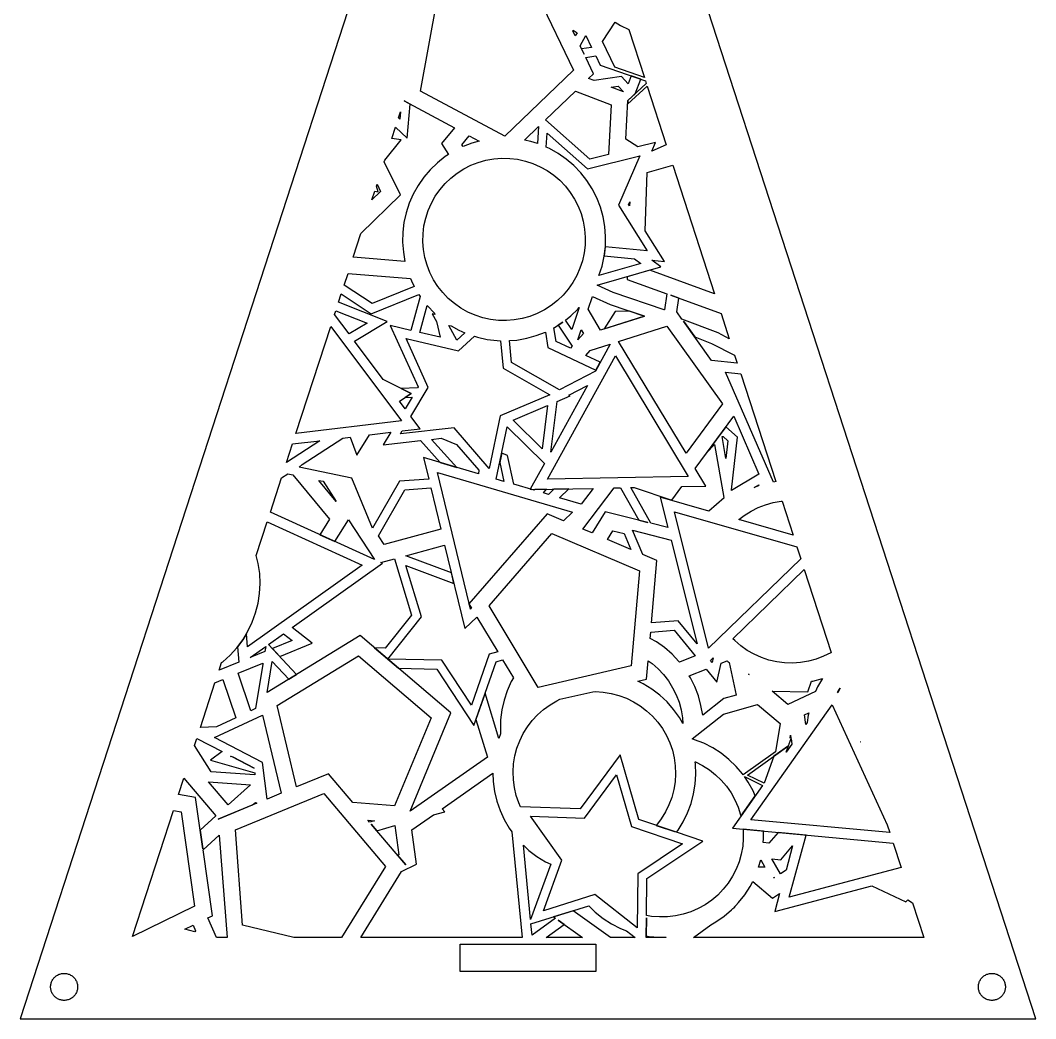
# Model space of a CAD drawing. Header units: metres. Extents: x -75 to 75, y 0 to 231.
# Drawn here: x -75 to 75, y 0 to 147.6 of the extents above; entities that cross this region are included whole.
import ezdxf

# ---------------------------------------------------------------- set-up
doc = ezdxf.new("R2010")
doc.units = ezdxf.units.M

msp = doc.modelspace()

# ---------------------------------------------------------------- linework, layer by layer
for p, q in [((0, 230.826), (-75, 0)), ((75, 0), (0, 230.826)), ((0.59486, 152.888), (6.74561, 140.192)), ((-15.8654, 137.076), (-13.4369, 150.639)), ((10.9815, 144.427), (12.8737, 147.302)), ((12.8737, 147.302), (13.6629, 146.81)), ((6.63826, 145.98), (6.67969, 146.122)), ((6.99051, 145.253), (6.63826, 145.98)), ((6.67969, 146.122), (7.24136, 145.696)), ((7.24136, 145.696), (6.99051, 145.253)), ((13.6629, 146.81), (14.8761, 146.209)), ((14.8761, 146.209), (17.1883, 139.093)), ((7.69386, 143.801), (8.54645, 145.306)), ((8.54645, 145.306), (9.40132, 143.54)), ((12.8307, 140.607), (10.9815, 144.427)), ((8.30009, 142.55), (7.69386, 143.801)), ((9.40132, 143.54), (7.92046, 143.334)), ((7.92046, 143.334), (8.30009, 142.55)), ((8.52885, 142.078), (10.0092, 142.284)), ((9.69864, 139.664), (8.52885, 142.078)), ((10.0092, 142.284), (10.6588, 140.943)), ((6.74561, 140.192), (-3.42682, 130.42)), ((8.95592, 138.95), (9.69864, 139.664)), ((10.6588, 140.943), (17.342, 138.62)), ((17.1883, 139.093), (12.8307, 140.607)), ((9.76181, 138.64), (8.95592, 138.95)), ((13.8148, 139.234), (9.76181, 138.64)), ((14.7924, 138.18), (13.8148, 139.234)), ((17.4698, 138.227), (14.7466, 135.716)), ((15.2547, 139.346), (14.7924, 138.18)), ((16.6727, 138.853), (15.2547, 139.346)), ((15.8217, 136.707), (16.6727, 138.853)), ((17.342, 138.62), (17.4698, 138.227)), ((-3.42682, 130.42), (-15.8654, 137.076)), ((2.58774, 132.832), (7.02278, 137.093)), ((7.02278, 137.093), (12.2823, 135.072)), ((12.2905, 137.669), (13.3163, 137.819)), ((14.101, 136.973), (12.2905, 137.669)), ((13.3163, 137.819), (14.101, 136.973)), ((14.7169, 135.149), (17.6045, 137.812)), ((14.7466, 135.716), (15.8217, 136.707)), ((17.6045, 137.812), (20.4198, 129.148)), ((-17.3985, 135.143), (-18.3128, 135.632)), ((-18.3128, 135.632), (-10.8778, 131.654)), ((-17.8368, 130.158), (-17.3985, 135.143)), ((12.2823, 135.072), (11.8964, 127.747)), ((14.4445, 129.985), (14.7466, 135.716)), ((14.7466, 135.716), (14.7169, 135.149)), ((-19.1236, 133.137), (-18.8275, 134.048)), ((-18.8275, 134.048), (-18.9237, 132.954)), ((-18.9237, 132.954), (-19.1236, 133.137)), ((9.15459, 127.057), (2.58774, 132.832)), ((-20.1126, 130.093), (-19.5745, 131.749)), ((-19.5745, 131.749), (-17.8368, 130.158)), ((-10.8778, 131.654), (-12.7622, 129.328)), ((-0.51086, 129.855), (1.55319, 131.838)), ((1.55319, 131.838), (1.38405, 129.334)), ((2.67952, 128.814), (2.81799, 130.862)), ((2.81799, 130.862), (8.80211, 125.599)), ((-21.1589, 126.873), (-18.7537, 129.888)), ((-18.7537, 129.888), (-20.1126, 130.093)), ((-12.7622, 129.328), (-11.7238, 127.728)), ((-9.76639, 129.17), (-8.69865, 130.488)), ((-9.59084, 128.9), (-9.76639, 129.17)), ((-8.29948, 129.404), (-9.59084, 128.9)), ((-8.69865, 130.488), (-7.23335, 129.704)), ((-7.23335, 129.704), (-8.29948, 129.404)), ((0.40535, 129.653), (-0.51086, 129.855)), ((1.38405, 129.334), (0.40535, 129.653)), ((16.2087, 128.833), (14.4445, 129.985)), ((18.8145, 129.49), (16.2087, 128.833)), ((18.2742, 128.237), (18.8145, 129.49)), ((20.4198, 129.148), (18.2742, 128.237)), ((-11.7238, 127.728), (-12.2232, 127.409)), ((3.15308, 128.606), (2.67952, 128.814)), ((4.43687, 127.886), (3.15308, 128.606)), ((5.64377, 127.043), (4.43687, 127.886)), ((8.80211, 125.599), (16.5298, 127.545)), ((11.8964, 127.747), (9.15459, 127.057)), ((16.5298, 127.545), (13.3731, 120.228)), ((-21.2313, 126.65), (-21.1589, 126.873)), ((-18.8187, 121.773), (-21.2313, 126.65)), ((-13.3802, 126.499), (-14.442, 125.48)), ((-12.2232, 127.409), (-13.3802, 126.499)), ((-9.49356, 125.597), (-8.44391, 126.131)), ((-8.44391, 126.131), (-7.34688, 126.559)), ((-7.34688, 126.559), (-6.21323, 126.878)), ((-6.21323, 126.878), (-5.05371, 127.084)), ((-5.05371, 127.084), (-3.87955, 127.176)), ((-3.87955, 127.176), (-2.70218, 127.151)), ((-2.70218, 127.151), (-1.53305, 127.012)), ((-1.53305, 127.012), (-0.38292, 126.758)), ((-0.38292, 126.758), (0.73654, 126.394)), ((0.73654, 126.394), (1.81503, 125.921)), ((6.76231, 126.086), (5.64377, 127.043)), ((7.78152, 125.024), (6.76231, 126.086)), ((17.6058, 125.039), (21.4011, 126.128)), ((21.4011, 126.128), (27.5718, 107.136)), ((-14.442, 125.48), (-15.3992, 124.361)), ((-11.4114, 124.235), (-10.486, 124.963)), ((-10.486, 124.963), (-9.49356, 125.597)), ((1.81503, 125.921), (2.84203, 125.344)), ((2.84203, 125.344), (3.80768, 124.67)), ((3.80768, 124.67), (4.70238, 123.905)), ((8.69179, 123.867), (7.78152, 125.024)), ((17.3067, 116.462), (17.6058, 125.039)), ((-22.3972, 123.062), (-22.3047, 123.347)), ((-22.1239, 122.185), (-22.3972, 123.062)), ((-22.3047, 123.347), (-21.7758, 122.278)), ((-16.2417, 123.154), (-16.9622, 121.87)), ((-15.3992, 124.361), (-16.2417, 123.154)), ((-13.0266, 122.525), (-12.261, 123.42)), ((-12.261, 123.42), (-11.4114, 124.235)), ((4.70238, 123.905), (5.51788, 123.055)), ((5.51788, 123.055), (6.24619, 122.13)), ((9.48441, 122.627), (8.69179, 123.867)), ((-24.674, 116.055), (-18.8187, 121.773)), ((-23.0593, 121.024), (-22.644, 122.302)), ((-21.7758, 122.278), (-23.0593, 121.024)), ((-22.644, 122.302), (-22.1239, 122.185)), ((-16.9622, 121.87), (-17.5532, 120.522)), ((-14.277, 120.532), (-13.7009, 121.559)), ((-13.7009, 121.559), (-13.0266, 122.525)), ((6.24619, 122.13), (6.88019, 121.137)), ((10.1516, 121.315), (9.48441, 122.627)), ((-17.5532, 120.522), (-18.0093, 119.123)), ((-14.7498, 119.454), (-14.277, 120.532)), ((6.88019, 121.137), (7.41394, 120.088)), ((7.41394, 120.088), (7.84218, 118.991)), ((10.687, 119.943), (10.1516, 121.315)), ((13.3731, 120.228), (17.6122, 113.48)), ((14.8686, 120.343), (15.0263, 120.709)), ((15.006, 120.125), (14.8686, 120.343)), ((15.0263, 120.709), (15.006, 120.125)), ((-18.0093, 119.123), (-18.3261, 117.685)), ((-15.1149, 118.334), (-14.7498, 119.454)), ((7.84218, 118.991), (8.16078, 117.857)), ((11.0852, 118.526), (10.687, 119.943)), ((11.3427, 117.077), (11.0852, 118.526)), ((-18.3261, 117.685), (-18.5003, 116.223)), ((-15.5077, 116.015), (-15.3683, 117.184)), ((-15.3683, 117.184), (-15.1149, 118.334)), ((8.16078, 117.857), (8.36678, 116.698)), ((11.4569, 115.609), (11.3427, 117.077)), ((-25.819, 112.531), (-24.674, 116.055)), ((-18.5003, 116.223), (-18.5305, 114.752)), ((-15.5317, 114.837), (-15.5077, 116.015)), ((8.36678, 116.698), (8.45833, 115.523)), ((8.45833, 115.523), (8.43407, 114.346)), ((11.4269, 114.137), (11.4569, 115.609)), ((20.1677, 111.909), (17.3067, 116.462)), ((-18.5305, 114.752), (-18.4163, 113.284)), ((-15.4404, 113.663), (-15.5317, 114.837)), ((8.43407, 114.346), (8.29468, 113.177)), ((11.2525, 112.676), (11.4269, 114.137)), ((11.4175, 114.058), (11.2601, 112.739)), ((17.6122, 113.48), (11.4175, 114.058)), ((-18.1712, 111.905), (-25.819, 112.531)), ((-18.4163, 113.284), (-18.1712, 111.905)), ((-15.2344, 112.504), (-15.4404, 113.663)), ((-14.9155, 111.37), (-15.2344, 112.504)), ((8.29468, 113.177), (8.04131, 112.027)), ((10.9357, 111.238), (11.2525, 112.676)), ((11.2601, 112.739), (15.7372, 112.322)), ((-14.4873, 110.273), (-14.9155, 111.37)), ((8.04131, 112.027), (7.67647, 110.907)), ((10.2122, 108.397), (19.6225, 111.096)), ((16.6704, 111.63), (10.4855, 109.856)), ((10.4855, 109.856), (10.9357, 111.238)), ((15.7372, 112.322), (16.6704, 111.63)), ((19.6225, 111.096), (18.289, 112.084)), ((18.289, 112.084), (20.1677, 111.909)), ((-27.1521, 108.428), (-26.5898, 110.159)), ((-26.5898, 110.159), (-17.3643, 109.404)), ((-13.9536, 109.223), (-14.4873, 110.273)), ((7.2036, 109.829), (6.62727, 108.802)), ((7.67647, 110.907), (7.2036, 109.829)), ((14.6413, 109.667), (14.6272, 109.263)), ((17.9821, 110.626), (14.6413, 109.667)), ((27.5718, 107.136), (17.9821, 110.626)), ((-23.0219, 105.689), (-27.1521, 108.428)), ((-16.7931, 108.197), (-23.0219, 105.689)), ((-17.3643, 109.404), (-17.225, 109.046)), ((-17.225, 109.046), (-16.7931, 108.197)), ((-13.3195, 108.231), (-13.9536, 109.223)), ((-12.5912, 107.306), (-13.3195, 108.231)), ((6.62727, 108.802), (5.95299, 107.836)), ((12.5608, 107.308), (10.2122, 108.397)), ((14.6272, 109.263), (20.5229, 107.118)), ((-27.9819, 105.874), (-27.5779, 107.117)), ((-27.5779, 107.117), (-23.1738, 104.197)), ((-23.1738, 104.197), (-16.114, 107.039)), ((-15.9082, 106.717), (-17.2964, 101.726)), ((-16.114, 107.039), (-15.9082, 106.717)), ((-11.776, 106.456), (-12.5912, 107.306)), ((5.18761, 106.941), (4.338, 106.126)), ((5.95299, 107.836), (5.18761, 106.941)), ((8.87878, 104.862), (9.51279, 106.754)), ((9.51279, 106.754), (12.1346, 105.539)), ((20.1091, 104.754), (12.5608, 107.308)), ((20.5229, 107.118), (20.1773, 104.775)), ((22.262, 106.485), (21.0845, 106.914)), ((21.0845, 106.914), (28.5236, 104.207)), ((-20.7907, 103.033), (-27.9819, 105.874)), ((-16.0018, 101.425), (-14.8984, 105.392)), ((-14.8984, 105.392), (-14.8551, 105.337)), ((-14.8551, 105.337), (-13.8357, 104.275)), ((-10.881, 105.69), (-11.776, 106.456)), ((-9.91562, 105.016), (-10.881, 105.69)), ((-8.88863, 104.44), (-9.91562, 105.016)), ((3.4124, 105.397), (2.4202, 104.763)), ((4.338, 106.126), (3.4124, 105.397)), ((7.56042, 105.105), (6.47896, 101.877)), ((7.36862, 104.881), (7.56042, 105.105)), ((12.1346, 105.539), (17.1879, 103.829)), ((21.9667, 104.484), (22.262, 106.485)), ((-28.5695, 104.066), (-28.393, 104.609)), ((-26.426, 101.198), (-28.5695, 104.066)), ((-28.393, 104.609), (-23.7806, 102.786)), ((-13.7805, 104.1), (-14.1422, 104.155)), ((-14.1422, 104.155), (-13.5301, 103.043)), ((-13.8357, 104.275), (-13.8183, 104.26)), ((-13.8183, 104.26), (-13.7805, 104.1)), ((-7.81013, 103.967), (-8.88863, 104.44)), ((-6.69044, 103.602), (-7.81013, 103.967)), ((-5.54031, 103.349), (-6.69044, 103.602)), ((0.27329, 103.801), (-0.86014, 103.483)), ((1.37032, 104.23), (0.27329, 103.801)), ((2.4202, 104.763), (1.37032, 104.23)), ((5.54443, 103.262), (6.30661, 103.862)), ((6.30661, 103.862), (7.36862, 104.881)), ((10.689, 101.771), (8.87878, 104.862)), ((17.1879, 103.829), (10.689, 101.771)), ((12.8913, 104.527), (11.247, 101.948)), ((11.247, 101.948), (17.1879, 103.829)), ((14.9799, 104.576), (12.8913, 104.527)), ((17.1879, 103.829), (14.9799, 104.576)), ((20.1773, 104.775), (20.1091, 104.754)), ((22.7353, 103.409), (21.9667, 104.484)), ((28.5236, 104.207), (29.7273, 100.502)), ((-34.2731, 86.5116), (-29.1369, 102.319)), ((-29.1369, 102.319), (-18.7035, 88.3627)), ((-23.7806, 102.786), (-26.426, 101.198)), ((-25.627, 100.129), (-20.7907, 103.033)), ((-17.2964, 101.726), (-20.3414, 102.435)), ((-20.3414, 102.435), (-16.2321, 93.361)), ((-13.5301, 103.043), (-12.9803, 100.721)), ((-11.6819, 102.438), (-11.3557, 102.389)), ((-10.505, 100.3), (-11.6819, 102.438)), ((-11.3557, 102.389), (-10.2264, 101.755)), ((-4.37096, 103.21), (-5.54031, 103.349)), ((-3.19359, 103.185), (-4.37096, 103.21)), ((-2.01942, 103.277), (-3.19359, 103.185)), ((-0.86014, 103.483), (-2.01942, 103.277)), ((3.80928, 102.108), (3.9093, 102.159)), ((4.14139, 100.092), (3.80928, 102.108)), ((3.9093, 102.159), (5.1373, 102.944)), ((5.1373, 102.944), (4.45267, 102.506)), ((4.45267, 102.506), (6.54076, 99.4119)), ((6.47896, 101.877), (5.54443, 103.262)), ((13.3811, 100.078), (20.5177, 102.337)), ((20.5177, 102.337), (28.7233, 90.862)), ((28.095, 101.343), (22.7353, 103.409)), ((27.1154, 97.2836), (22.9801, 103.066)), ((22.9801, 103.066), (24.6231, 100.769)), ((-14.7347, 93.2729), (-18.0222, 100.532)), ((-18.0222, 100.532), (-10.2608, 98.7253)), ((-12.9803, 100.721), (-16.0018, 101.425)), ((-9.33701, 101.365), (-10.505, 100.3)), ((-10.2608, 98.7253), (-7.92755, 100.854)), ((-10.2264, 101.755), (-9.33701, 101.365)), ((-7.92755, 100.854), (-7.47871, 100.708)), ((-7.47871, 100.708), (-6.04134, 100.391)), ((-1.64017, 100.301), (-0.19089, 100.558)), ((-0.19089, 100.558), (1.22589, 100.957)), ((1.22589, 100.957), (2.56737, 101.48)), ((2.56737, 101.48), (2.94479, 99.1876)), ((7.36267, 100.336), (7.85545, 101.807)), ((8.17909, 101.254), (7.36267, 100.336)), ((7.85545, 101.807), (8.17909, 101.254)), ((24.6231, 100.769), (27.1195, 99.8067)), ((29.7273, 100.502), (28.095, 101.343)), ((-21.4126, 94.4919), (-25.627, 100.129)), ((-6.04134, 100.391), (-4.57947, 100.217)), ((-4.57947, 100.217), (-4.03976, 100.206)), ((-4.03976, 100.206), (-3.69255, 96.1561)), ((-2.70836, 100.218), (-1.64017, 100.301)), ((-2.42935, 96.965), (-2.70836, 100.218)), ((2.94479, 99.1876), (10.0417, 95.8505)), ((6.25992, 99.0961), (4.14139, 100.092)), ((6.54076, 99.4119), (6.25992, 99.0961)), ((9.20425, 98.755), (12.1607, 99.6912)), ((12.1607, 99.6912), (9.9543, 95.6919)), ((23.343, 83.5731), (13.3811, 100.078)), ((27.1195, 99.8067), (30.5231, 98.053)), ((2.87292, 79.7517), (12.9131, 97.9498)), ((8.54988, 98.0192), (9.20425, 98.755)), ((10.6844, 97.0155), (8.54988, 98.0192)), ((12.9131, 97.9498), (23.6533, 80.1563)), ((30.5231, 98.053), (30.9111, 96.859)), ((-3.69255, 96.1561), (3.23387, 92.2159)), ((4.63966, 92.9437), (-2.42935, 96.965)), ((10.0417, 95.8505), (10.6844, 97.0155)), ((30.9111, 96.859), (27.1154, 97.2836)), ((9.9543, 95.6919), (4.63966, 92.9437)), ((29.1799, 95.5434), (31.4199, 95.2928)), ((36.2753, 79.3163), (29.1799, 95.5434)), ((31.4199, 95.2928), (36.5934, 79.3705)), ((-17.2739, 92.3869), (-21.4126, 94.4919)), ((-16.309, 93.2335), (-18.734, 93.1296)), ((-18.734, 93.1296), (-17.2739, 92.3869)), ((-17.3099, 89.0033), (-14.7347, 93.2729)), ((-16.2321, 93.361), (-16.309, 93.2335)), ((8.80074, 93.6011), (3.3577, 83.7354)), ((6.01593, 92.1609), (8.80074, 93.6011)), ((-18.9999, 91.2642), (-17.2739, 92.3869)), ((-17.1318, 91.8694), (-18.168, 90.1514)), ((-17.2739, 92.3869), (-18.1359, 91.8261)), ((-18.1359, 91.8261), (-17.1318, 91.8694)), ((3.23387, 92.2159), (-4.1066, 89.1148)), ((4.30115, 91.2255), (6.22879, 92.0399)), ((6.22879, 92.0399), (6.01593, 92.1609)), ((-18.168, 90.1514), (-18.9999, 91.2642)), ((-2.21375, 88.4732), (2.88803, 90.6286)), ((2.88803, 90.6286), (2.08214, 84.23)), ((3.3577, 83.7354), (4.30115, 91.2255)), ((28.7233, 90.862), (23.343, 83.5731)), ((-15.9467, 87.1798), (-17.3099, 89.0033)), ((-4.1066, 89.1148), (-5.71381, 81.3094)), ((24.7, 81.3248), (30.3896, 89.0326)), ((30.3896, 89.0326), (34.1224, 80.496)), ((-18.7035, 88.3627), (-34.2731, 86.5116)), ((-10.9309, 87.3334), (-18.8505, 86.4492)), ((-18.6001, 86.8644), (-15.9467, 87.1798)), ((-5.71381, 81.3094), (-10.9309, 87.3334)), ((-4.67972, 79.7482), (-3.08945, 87.4718)), ((-3.08945, 87.4718), (2.41791, 82.032)), ((2.08214, 84.23), (-2.21375, 88.4732)), ((29.2236, 87.4531), (26.3901, 83.6143)), ((30.9386, 85.9617), (29.2236, 87.4531)), ((-33.3492, 81.9304), (-27.3663, 85.8221)), ((-27.3663, 85.8221), (-26.2866, 85.9505)), ((-26.2866, 85.9505), (-25.3004, 83.3053)), ((-25.3004, 83.3053), (-23.4295, 86.2901)), ((-23.4295, 86.2901), (-20.2705, 86.6657)), ((-20.2705, 86.6657), (-21.3769, 84.8315)), ((-18.8505, 86.4492), (-18.6001, 86.8644)), ((-14.2664, 85.6252), (-12.8313, 85.7854)), ((-10.5281, 81.4731), (-14.2664, 85.6252)), ((-12.8313, 85.7854), (-10.5441, 84.8589)), ((28.6759, 86.0594), (28.8414, 86.026)), ((29.2442, 82.8075), (28.6759, 86.0594)), ((28.8414, 86.026), (29.5409, 85.4179)), ((30.0538, 78.176), (30.9386, 85.9617)), ((-30.7327, 85.422), (-35.6709, 82.2097)), ((-35.6709, 82.2097), (-34.7837, 84.9403)), ((-34.7837, 84.9403), (-30.7327, 85.422)), ((-21.3769, 84.8315), (-15.8899, 85.444)), ((-15.8899, 85.444), (-12.9607, 82.1904)), ((-10.5441, 84.8589), (-7.27844, 81.0881)), ((26.3901, 83.6143), (27.5375, 84.8615)), ((27.5375, 84.8615), (28.9094, 77.0113)), ((29.5409, 85.4179), (29.2442, 82.8075)), ((-7.30568, 80.5228), (-15.4353, 82.9201)), ((-15.4353, 82.9201), (-14.6727, 79.7608)), ((-3.88756, 83.5955), (-4.1716, 82.2156)), ((-3.04161, 83.2529), (-3.88756, 83.5955)), ((-2.09679, 78.9865), (-3.04161, 83.2529)), ((-33.8097, 81.5367), (-33.3492, 81.9304)), ((-26.0152, 79.8792), (-33.8097, 81.5367)), ((-12.9607, 82.1904), (-10.5281, 81.4731)), ((-7.27844, 81.0881), (-7.30568, 80.5228)), ((-4.1716, 82.2156), (-3.55156, 79.4157)), ((2.41791, 82.032), (0.34103, 78.2676)), ((26.28, 78.7073), (24.7, 81.3248)), ((-38.0571, 74.8659), (-36.4081, 79.9408)), ((-36.4081, 79.9408), (-35.4916, 80.537)), ((-35.4916, 80.537), (-34.747, 80.3786)), ((-34.747, 80.3786), (-29.3088, 73.841)), ((-30.9116, 79.5631), (-30.2724, 79.4271)), ((-28.3184, 76.4457), (-30.9116, 79.5631)), ((-22.961, 72.5188), (-26.0152, 79.8792)), ((-14.6727, 79.7608), (-18.9768, 79.42)), ((-8.68835, 61.361), (-13.3676, 80.7464)), ((-13.3676, 80.7464), (6.56776, 74.8676)), ((-3.55156, 79.4157), (-4.67972, 79.7482)), ((23.6533, 80.1563), (2.87292, 79.7517)), ((34.1224, 80.496), (30.0732, 78.0646)), ((-30.2724, 79.4271), (-28.3184, 76.4457)), ((-18.9768, 79.42), (-22.961, 72.5188)), ((-22.0908, 71.3712), (-18.1762, 78.1518)), ((-18.1762, 78.1518), (-14.3573, 78.4541)), ((-14.3573, 78.4541), (-12.8844, 72.3524)), ((0.89355, 78.1046), (-2.09679, 78.9865)), ((0.34103, 78.2676), (0.54932, 78.2063)), ((0.54932, 78.2063), (9.62517, 78.3829)), ((0.98602, 78.2147), (0.89355, 78.1046)), ((2.7491, 78.2491), (0.98602, 78.2147)), ((2.28333, 77.6949), (2.7491, 78.2491)), ((3.83629, 78.2701), (3.02811, 77.4752)), ((6.01891, 78.3127), (3.83629, 78.2701)), ((4.67377, 76.99), (6.01891, 78.3127)), ((9.62517, 78.3829), (7.86232, 76.0495)), ((8.12004, 72.3645), (12.7123, 78.4429)), ((12.7123, 78.4429), (13.6615, 78.4615)), ((13.6615, 78.4615), (16.357, 73.6728)), ((15.1687, 78.491), (15.702, 78.5013)), ((18.1306, 73.2288), (15.1687, 78.491)), ((15.702, 78.5013), (21.2508, 76.6517)), ((21.2508, 76.6517), (22.7168, 78.6379)), ((22.7168, 78.6379), (26.28, 78.7073)), ((30.0732, 78.0646), (30.0538, 78.176)), ((33.4158, 78.5228), (34.0826, 78.9233)), ((34.0443, 78.7631), (33.4158, 78.5228)), ((34.0826, 78.9233), (34.0443, 78.7631)), ((36.5934, 79.3705), (36.2753, 79.3163)), ((3.02811, 77.4752), (2.28333, 77.6949)), ((7.86232, 76.0495), (4.67377, 76.99)), ((26.7254, 75.0275), (19.5371, 77.0804)), ((19.5371, 77.0804), (20.6607, 72.5954)), ((28.9845, 76.9769), (26.7254, 75.0275)), ((28.9094, 77.0113), (28.9845, 76.9769)), ((31.9512, 74.3853), (32.948, 75.0124)), ((32.948, 75.0124), (34.0013, 75.5389)), ((34.0013, 75.5389), (35.1013, 75.9593)), ((35.1013, 75.9593), (36.2373, 76.2701)), ((36.2373, 76.2701), (37.3981, 76.4681)), ((37.3981, 76.4681), (37.5333, 76.4777)), ((37.5333, 76.4777), (39.1581, 71.4771)), ((-22.6822, 67.8457), (-38.0571, 74.8659)), ((-29.3088, 73.841), (-30.7631, 71.5355)), ((-28.5354, 70.5183), (-26.5237, 73.7074)), ((-26.5237, 73.7074), (-22.6822, 67.8457)), ((2.82211, 74.611), (-8.74237, 61.2988)), ((5.22629, 73.5915), (2.82211, 74.611)), ((6.56776, 74.8676), (5.22629, 73.5915)), ((11.4194, 74.9088), (9.46838, 71.7928)), ((17.7197, 73.3316), (11.4194, 74.9088)), ((16.357, 73.6728), (17.7197, 73.3316)), ((21.6236, 74.9245), (39.7168, 69.7578)), ((26.6743, 54.763), (21.6236, 74.9245)), ((31.1504, 73.7639), (31.9512, 74.3853)), ((39.1581, 71.4771), (31.1504, 73.7639)), ((-40.1371, 68.4642), (-38.5236, 73.43)), ((-38.5236, 73.43), (-24.4839, 67.0194)), ((-12.8844, 72.3524), (-21.2414, 70.0752)), ((9.46838, 71.7928), (8.12004, 72.3645)), ((11.7311, 70.8333), (12.5407, 72.126)), ((12.5407, 72.126), (14.2067, 71.709)), ((16.943, 68.623), (15.4379, 72.2059)), ((15.4379, 72.2059), (21.132, 70.7136)), ((20.6607, 72.5954), (18.1306, 73.2288)), ((-30.7631, 71.5355), (-28.5354, 70.5183)), ((-21.2414, 70.0752), (-22.0908, 71.3712)), ((-5.75363, 61.0383), (3.49777, 71.6882)), ((3.49777, 71.6882), (16.4848, 66.181)), ((15.1909, 69.3661), (11.7311, 70.8333)), ((14.2067, 71.709), (15.1909, 69.3661)), ((21.132, 70.7136), (24.9715, 55.3874)), ((-18.0542, 68.428), (-12.3148, 69.9919)), ((-12.3148, 69.9919), (-9.33907, 57.6648)), ((39.7168, 69.7578), (40.3031, 67.9533)), ((-39.8412, 67.2595), (-40.1371, 68.4642)), ((-21.7513, 67.4207), (-19.7179, 67.9748)), ((-19.7179, 67.9748), (-17.2064, 59.6588)), ((-11.3246, 65.8901), (-18.0542, 68.428)), ((19.0558, 67.7271), (16.943, 68.623)), ((18.2506, 58.4885), (19.0558, 67.7271)), ((40.3031, 67.9533), (26.6743, 54.763)), ((-24.4839, 67.0194), (-41.4141, 54.9626)), ((-39.6318, 65.8025), (-39.8412, 67.2595)), ((-34.8386, 57.804), (-21.4977, 67.3048)), ((-21.4977, 67.3048), (-21.7513, 67.4207)), ((-15.7336, 59.3743), (-18.0373, 67.0029)), ((-18.0373, 67.0029), (-10.9479, 64.3294)), ((16.4848, 66.181), (15.2598, 52.127)), ((30.2744, 56.1599), (40.8191, 66.3652)), ((40.8191, 66.3652), (44.7905, 54.1425)), ((-39.5663, 64.3319), (-39.6318, 65.8025)), ((-10.9479, 64.3294), (-11.3246, 65.8901)), ((-39.6453, 62.862), (-39.5663, 64.3319)), ((-39.868, 61.4068), (-39.6453, 62.862)), ((-40.2322, 59.9806), (-39.868, 61.4068)), ((-8.74237, 61.2988), (-8.68835, 61.361)), ((-8.62679, 61.1065), (-8.74237, 61.2988)), ((-8.74237, 61.2988), (-8.36151, 60.6652)), ((-8.4906, 60.5423), (-8.62679, 61.1065)), ((-8.36151, 60.6652), (-8.4906, 60.5423)), ((1.51497, 48.949), (-5.75363, 61.0383)), ((-41.3697, 57.2691), (-40.7343, 58.5968)), ((-40.7343, 58.5968), (-40.2322, 59.9806)), ((-17.2064, 59.6588), (-21.1114, 54.7768)), ((-20.7111, 53.1515), (-15.7336, 59.3743)), ((-9.33907, 57.6648), (-7.56958, 59.3482)), ((-7.56958, 59.3482), (-4.47578, 54.2025)), ((22.1629, 58.8161), (18.2506, 58.4885)), ((24.9715, 55.3874), (22.1629, 58.8161)), ((-42.1323, 56.01), (-41.3697, 57.2691)), ((-31.8791, 55.508), (-34.8386, 57.804)), ((18.0524, 56.2137), (18.1336, 57.1464)), ((18.1336, 57.1464), (21.5783, 57.4348)), ((21.5783, 57.4348), (24.7018, 53.6218)), ((-43.0147, 54.8317), (-42.1323, 56.01)), ((-42.1323, 56.01), (-42.9204, 54.9576)), ((-41.5984, 56.8914), (-42.1323, 56.01)), ((-41.4141, 54.9626), (-41.5984, 56.8914)), ((-24.8135, 56.6325), (-38.5334, 48.2143)), ((-38.3221, 55.3231), (-36.1143, 56.8955)), ((-34.8512, 55.9155), (-37.7646, 54.7269)), ((-36.6682, 53.5541), (-31.8791, 55.508)), ((-36.1143, 56.8955), (-34.8512, 55.9155)), ((-11.3983, 45.1868), (-24.8135, 56.6325)), ((18.9727, 55.6889), (18.0524, 56.2137)), ((20.1739, 54.8379), (18.9727, 55.6889)), ((30.5324, 55.8873), (30.2744, 56.1599)), ((31.4218, 55.1155), (30.5324, 55.8873)), ((-44.008, 53.7454), (-43.0147, 54.8317)), ((-42.9204, 54.9576), (-42.7057, 52.7109)), ((-41.031, 53.3941), (-38.7449, 55.0221)), ((-38.8692, 54.2762), (-41.031, 53.3941)), ((-38.7449, 55.0221), (-38.8692, 54.2762)), ((-34.1757, 50.8881), (-38.3221, 55.3231)), ((-37.7646, 54.7269), (-36.6682, 53.5541)), ((-21.1114, 54.7768), (-22.6703, 54.804)), ((-22.6703, 54.804), (-19.1389, 51.791)), ((-4.47578, 54.2025), (-5.74471, 53.8544)), ((21.2858, 53.8734), (20.1739, 54.8379)), ((32.3827, 54.4346), (31.4218, 55.1155)), ((33.4055, 53.8512), (32.3827, 54.4346)), ((44.7164, 54.0958), (43.6631, 53.5694)), ((44.7905, 54.1425), (44.7164, 54.0958)), ((-42.7057, 52.7109), (-45.6453, 51.5115)), ((-45.6453, 51.5115), (-45.2816, 52.6309)), ((-45.2816, 52.6309), (-45.1032, 52.7619)), ((-45.1032, 52.7619), (-44.008, 53.7454)), ((-42.8091, 51.0487), (-39.1908, 52.525)), ((-39.1908, 52.525), (-39.1855, 52.3776)), ((-38.5334, 48.2143), (-37.7712, 52.7896)), ((-37.7712, 52.7896), (-35.3307, 50.1794)), ((-37.0708, 46.2642), (-25.0472, 53.6415)), ((-25.0472, 53.6415), (-14.3152, 44.4851)), ((-12.7441, 52.986), (-20.7111, 53.1515)), ((-8.36472, 46.3283), (-12.7441, 52.986)), ((-5.74471, 53.8544), (-8.36472, 46.3283)), ((-7.9953, 43.351), (-4.72023, 52.7587)), ((-4.72023, 52.7587), (-3.76511, 53.0208)), ((-3.76511, 53.0208), (-2.16248, 50.3552)), ((17.5246, 50.1595), (17.7612, 52.8752)), ((17.7612, 52.8752), (18.3215, 52.4781)), ((22.2977, 52.8043), (21.2858, 53.8734)), ((22.3872, 52.6889), (22.2977, 52.8043)), ((24.7018, 53.6218), (22.3872, 52.6889)), ((26.9637, 52.9558), (27.3786, 53.3572)), ((27.2129, 52.6514), (26.9637, 52.9558)), ((27.3786, 53.3572), (27.2129, 52.6514)), ((27.8909, 49.7288), (28.5546, 52.5578)), ((28.5546, 52.5578), (29.4035, 52.8997)), ((29.4035, 52.8997), (29.5692, 52.756)), ((29.5692, 52.756), (29.7329, 52.6399)), ((29.7329, 52.6399), (30.743, 47.8362)), ((34.4808, 53.371), (33.4055, 53.8512)), ((35.598, 52.9981), (34.4808, 53.371)), ((36.7461, 52.7367), (35.598, 52.9981)), ((37.9145, 52.5893), (36.7461, 52.7367)), ((39.0916, 52.5568), (37.9145, 52.5893)), ((40.2663, 52.6402), (39.0916, 52.5568)), ((41.4272, 52.8381), (40.2663, 52.6402)), ((42.5631, 53.149), (41.4272, 52.8381)), ((43.6631, 53.5694), (42.5631, 53.149)), ((-40.9458, 45.5224), (-42.8091, 51.0487)), ((-39.1855, 52.3776), (-40.2754, 45.836)), ((-19.1389, 51.791), (-13.4695, 51.6734)), ((-13.4695, 51.6734), (-7.9953, 43.351)), ((15.2598, 52.127), (1.51497, 48.949)), ((18.3215, 52.4781), (19.211, 51.7063)), ((19.211, 51.7063), (20.0205, 50.8512)), ((23.8234, 50.6509), (26.3134, 51.6544)), ((26.3134, 51.6544), (27.8909, 49.7288)), ((-48.3925, 43.0566), (-46.2521, 49.6441)), ((-46.2521, 49.6441), (-45.0607, 50.1302)), ((-45.0607, 50.1302), (-43.1582, 44.4876)), ((-35.3307, 50.1794), (-34.1757, 50.8881)), ((-2.46712, 49.8208), (-3.06747, 48.4768)), ((-2.16248, 50.3552), (-2.46712, 49.8208)), ((16.2474, 49.8643), (17.5246, 50.1595)), ((17.0357, 49.4791), (16.2474, 49.8643)), ((20.0205, 50.8512), (20.7424, 49.9208)), ((20.7424, 49.9208), (21.3698, 48.924)), ((23.9841, 50.3955), (23.8234, 50.6509)), ((24.6423, 49.0788), (23.9841, 50.3955)), ((32.5797, 50.8958), (32.5699, 50.9428)), ((32.5699, 50.9428), (32.6791, 50.894)), ((32.6791, 50.894), (32.5797, 50.8958)), ((41.3578, 48.3074), (41.9005, 49.8792)), ((41.9005, 49.8792), (42.076, 49.9091)), ((42.076, 49.9091), (43.4834, 50.2941)), ((43.4834, 50.2941), (42.7659, 49.025)), ((-6.34506, 48.0911), (-7.69638, 44.2095)), ((-4.30183, 41.4075), (-6.34506, 48.0911)), ((-3.06747, 48.4768), (-3.53302, 47.0804)), ((4.72549, 47.2003), (9.59839, 48.3269)), ((9.59839, 48.3269), (9.94995, 48.3397)), ((9.94995, 48.3397), (11.1253, 48.2669)), ((11.1253, 48.2669), (12.2878, 48.0795)), ((12.2878, 48.0795), (13.4264, 47.7789)), ((18.2888, 48.7064), (17.0357, 49.4791)), ((19.46, 47.8146), (18.2888, 48.7064)), ((21.3698, 48.924), (21.8962, 47.8707)), ((25.1681, 47.7039), (24.6423, 49.0788)), ((36.0729, 48.4042), (41.3578, 48.3074)), ((38.4089, 46.4336), (36.0729, 48.4042)), ((42.464, 48.3424), (38.4089, 46.4336)), ((42.7659, 49.025), (42.464, 48.3424)), ((45.7397, 48.1964), (46.0263, 48.7036)), ((45.7505, 48.1726), (45.7397, 48.1964)), ((46.1192, 48.8357), (45.7505, 48.1726)), ((46.0263, 48.7036), (46.1192, 48.8357)), ((-3.53302, 47.0804), (-3.85963, 45.6451)), ((3.2579, 46.4017), (4.27574, 46.9943)), ((4.27574, 46.9943), (4.72549, 47.2003)), ((13.4264, 47.7789), (14.5301, 47.3683)), ((14.5301, 47.3683), (15.5882, 46.8513)), ((15.5882, 46.8513), (16.5905, 46.2333)), ((20.538, 46.8124), (19.46, 47.8146)), ((21.5126, 45.7092), (20.538, 46.8124)), ((21.8962, 47.8707), (22.3169, 46.7709)), ((22.3169, 46.7709), (22.6277, 45.635)), ((25.5567, 46.2841), (25.1681, 47.7039)), ((28.933, 47.3182), (25.8037, 44.8376)), ((30.743, 47.8362), (28.933, 47.3182)), ((-40.2754, 45.836), (-40.9458, 45.5224)), ((-34.181, 34.2548), (-37.0708, 46.2642)), ((-17.3936, 30.6913), (-11.3983, 45.1868)), ((-3.85963, 45.6451), (-4.04388, 44.1846)), ((1.4209, 44.9323), (2.30324, 45.7121)), ((2.30324, 45.7121), (3.2579, 46.4017)), ((16.5905, 46.2333), (17.5275, 45.5199)), ((17.5275, 45.5199), (18.39, 44.7179)), ((22.3746, 44.5158), (21.5126, 45.7092)), ((22.6277, 45.635), (22.8259, 44.4741)), ((25.8037, 44.8376), (25.5567, 46.2841)), ((28.867, 44.9889), (33.9013, 46.4297)), ((32.9139, 29.4077), (44.9295, 46.367)), ((33.9013, 46.4297), (37.2414, 43.6117)), ((40.8652, 44.9076), (41.4663, 45.1905)), ((41.4663, 45.1905), (41.3887, 44.844)), ((44.9295, 46.367), (53.0792, 28.6325)), ((-46.2994, 41.5531), (-39.229, 44.8598)), ((-43.1582, 44.4876), (-45.9984, 43.1594)), ((-39.229, 44.8598), (-36.4529, 33.3223)), ((-14.3152, 44.4851), (-19.707, 31.4487)), ((-7.69638, 44.2095), (-6.00197, 38.6676)), ((-4.04388, 44.1846), (-4.08417, 42.7131)), ((-0.09407, 43.1331), (0.61913, 44.0699)), ((0.61913, 44.0699), (1.4209, 44.9323)), ((18.39, 44.7179), (19.1698, 43.8355)), ((19.1698, 43.8355), (19.8594, 42.8809)), ((22.8852, 43.6389), (22.3746, 44.5158)), ((22.8259, 44.4741), (22.8852, 43.6389)), ((24.2615, 41.3382), (28.867, 44.9889)), ((37.2414, 43.6117), (36.5527, 39.4245)), ((41.0458, 43.4801), (40.8652, 44.9076)), ((41.2585, 43.7801), (41.0458, 43.4801)), ((41.3887, 44.844), (41.2585, 43.7801)), ((-45.9984, 43.1594), (-48.3925, 43.0566)), ((-4.04114, 42.1077), (-4.30183, 41.4075)), ((-4.08417, 42.7131), (-4.04114, 42.1077)), ((-1.2291, 41.0725), (-0.71228, 42.1306)), ((-0.71228, 42.1306), (-0.09407, 43.1331)), ((19.8594, 42.8809), (20.452, 41.8633)), ((-49.2641, 40.3741), (-48.924, 41.421)), ((-48.924, 41.421), (-45.1758, 39.4728)), ((-39.2283, 37.8777), (-46.2994, 41.5531)), ((-1.63994, 39.9688), (-1.2291, 41.0725)), ((20.452, 41.8633), (20.942, 40.7923)), ((20.942, 40.7923), (21.3247, 39.6786)), ((24.6137, 41.2382), (24.2615, 41.3382)), ((25.9836, 40.6992), (24.6137, 41.2382)), ((27.2939, 40.0285), (25.9836, 40.6992)), ((38.9701, 40.5502), (38.1374, 39.3748)), ((38.54, 40.3629), (38.581, 40.6115)), ((38.581, 40.6115), (38.863, 41.3975)), ((38.7231, 41.4769), (38.7964, 41.9225)), ((38.8499, 41.4998), (38.7231, 41.4769)), ((38.7964, 41.9225), (38.8499, 41.4998)), ((38.863, 41.3975), (38.9701, 40.5502)), ((49.0725, 40.9436), (49.0792, 40.9432)), ((49.0949, 40.8948), (49.0725, 40.9436)), ((49.0792, 40.9432), (49.0949, 40.8948)), ((-46.8031, 36.5051), (-49.2641, 40.3741)), ((-45.1758, 39.4728), (-46.8832, 38.2043)), ((-1.94046, 38.8303), (-1.63994, 39.9688)), ((13.626, 39.0105), (7.69089, 31.0104)), ((16.3657, 29.4334), (13.626, 39.0105)), ((21.3247, 39.6786), (21.5964, 38.5328)), ((28.5324, 39.2327), (27.2939, 40.0285)), ((29.6867, 38.3195), (28.5324, 39.2327)), ((36.5527, 39.4245), (31.8084, 36.0204)), ((32.4454, 35.9897), (38.54, 40.3629)), ((38.475, 40.3162), (36.329, 38.7763)), ((38.1374, 39.3748), (38.475, 40.3162)), ((-46.8832, 38.2043), (-40.3764, 36.3479)), ((-43.932, 38.7429), (-43.8659, 38.7921)), ((-43.5759, 38.6413), (-43.932, 38.7429)), ((-43.8659, 38.7921), (-40.4599, 37.0217)), ((-40.4599, 37.0217), (-43.5759, 38.6413)), ((-38.5561, 32.459), (-39.2283, 37.8777)), ((-6.00197, 38.6676), (-17.3936, 30.6913)), ((-2.2007, 36.4923), (-2.12791, 37.6676)), ((-2.12791, 37.6676), (-1.94046, 38.8303)), ((21.5964, 38.5328), (21.7543, 37.3657)), ((24.7433, 37.6221), (24.6938, 37.9865)), ((24.6938, 37.9865), (24.7495, 37.9647)), ((24.7971, 36.151), (24.7433, 37.6221)), ((24.7495, 37.9647), (25.798, 37.4282)), ((30.7462, 37.2973), (29.6867, 38.3195)), ((36.329, 38.7763), (34.9088, 34.818)), ((-40.3391, 36.0464), (-46.8031, 36.5051)), ((-40.3764, 36.3479), (-40.3391, 36.0464)), ((-29.4743, 36.187), (-34.181, 34.2548)), ((-25.862, 31.93), (-29.4743, 36.187)), ((-12.6945, 31.0188), (-5.19104, 36.2726)), ((-5.19104, 36.2726), (-5.14664, 35.0591)), ((-2.15767, 35.3154), (-2.2007, 36.4923)), ((8.34137, 29.6588), (13.0895, 36.0588)), ((13.0895, 36.0588), (15.2813, 28.3972)), ((21.7973, 36.189), (21.7245, 35.0135)), ((21.7543, 37.3657), (21.7973, 36.189)), ((24.7062, 34.6819), (24.7971, 36.151)), ((25.798, 37.4282), (26.7886, 36.7917)), ((26.7886, 36.7917), (27.7121, 36.0609)), ((27.7121, 36.0609), (28.5596, 35.2433)), ((31.7001, 36.1765), (30.7462, 37.2973)), ((31.8084, 36.0204), (31.7001, 36.1765)), ((-51.6214, 33.1191), (-50.8274, 35.5627)), ((-50.8274, 35.5627), (-46.0927, 29.958)), ((-47.2, 35.0298), (-40.9797, 34.5882)), ((-44.2928, 31.5878), (-47.2, 35.0298)), ((-40.9797, 34.5882), (-44.2928, 31.5878)), ((-5.14664, 35.0591), (-4.94911, 33.6004)), ((-1.99974, 34.1483), (-2.15767, 35.3154)), ((21.7245, 35.0135), (21.5371, 33.851)), ((24.4718, 33.2285), (24.7062, 34.6819)), ((28.5596, 35.2433), (29.3227, 34.3465)), ((32.5397, 34.9673), (31.9762, 35.7789)), ((31.9762, 35.7789), (34.6559, 34.4612)), ((34.888, 34.7885), (32.4454, 35.9897)), ((33.2568, 33.6816), (32.5397, 34.9673)), ((34.9088, 34.818), (34.888, 34.7885)), ((-49.1043, 32.6807), (-51.6214, 33.1191)), ((-43.2333, 27.9152), (-30.1838, 33.2722)), ((-36.4529, 33.3223), (-38.5561, 32.459)), ((-30.1838, 33.2722), (-21.0562, 22.5154)), ((-4.94911, 33.6004), (-4.60945, 32.168)), ((-1.72806, 33.0025), (-1.99974, 34.1483)), ((-1.34537, 31.8888), (-1.72806, 33.0025)), ((21.5371, 33.851), (21.2366, 32.7123)), ((24.0962, 31.8053), (24.4718, 33.2285)), ((29.3227, 34.3465), (29.9945, 33.3791)), ((29.9945, 33.3791), (30.5681, 32.3507)), ((34.6559, 34.4612), (30.1881, 28.1551)), ((33.579, 32.9412), (33.2568, 33.6816)), ((-48.0236, 25.1061), (-49.1043, 32.6807)), ((-40.0449, 31.8476), (-45.7862, 29.4908)), ((-45.7862, 29.4908), (-40.6769, 31.5883)), ((-40.6769, 31.5883), (-40.2564, 31.9689)), ((-40.2564, 31.9689), (-40.0449, 31.8476)), ((-19.707, 31.4487), (-25.862, 31.93)), ((-4.60945, 32.168), (-4.13109, 30.776)), ((-1.08604, 31.3223), (-1.34537, 31.8888)), ((20.8257, 31.6087), (20.3089, 30.5505)), ((21.2366, 32.7123), (20.8257, 31.6087)), ((23.5828, 30.4256), (24.0962, 31.8053)), ((30.5681, 32.3507), (31.0382, 31.2708)), ((31.4474, 29.9326), (33.579, 32.9412)), ((-58.4423, 12.1265), (-52.379, 30.7874)), ((-52.379, 30.7874), (-51.2579, 30.5922)), ((-51.2579, 30.5922), (-49.2654, 16.6261)), ((-17.1364, 27.9086), (-13.9812, 30.118)), ((-13.9812, 30.118), (-12.2635, 30.5963)), ((-12.2635, 30.5963), (-12.6945, 31.0188)), ((-4.13109, 30.776), (-3.5186, 29.4375)), ((7.69089, 31.0104), (-1.08604, 31.3223)), ((20.3089, 30.5505), (19.6907, 29.5483)), ((22.9367, 29.1031), (23.5828, 30.4256)), ((31.0382, 31.2708), (31.4001, 30.1502)), ((31.4001, 30.1502), (31.4474, 29.9326)), ((-46.0927, 29.958), (-48.4156, 27.8543)), ((-23.6492, 29.3224), (-22.6964, 29.2477)), ((-23.416, 29.0475), (-23.6492, 29.3224)), ((-22.6964, 29.2477), (-23.416, 29.0475)), ((-23.1668, 28.7538), (-22.3471, 27.7879)), ((-18.0647, 22.7411), (-23.1668, 28.7538)), ((-22.3471, 27.7879), (-19.6701, 28.5334)), ((-19.6701, 28.5334), (-19.0908, 24.2428)), ((-3.5186, 29.4375), (-2.77794, 28.1654)), ((4.99763, 23.4488), (0.3772, 29.9417)), ((0.3772, 29.9417), (8.34137, 29.6588)), ((21.7751, 27.6158), (16.3657, 29.4334)), ((18.9773, 28.6112), (18.9381, 28.5691)), ((18.9381, 28.5691), (21.7751, 27.6158)), ((19.6907, 29.5483), (18.9773, 28.6112)), ((22.164, 27.8502), (22.9367, 29.1031)), ((53.4484, 27.4961), (32.9139, 29.4077)), ((53.0792, 28.6325), (53.4484, 27.4961)), ((-48.4156, 27.8543), (-48.0236, 25.1061)), ((-48.002, 24.9546), (-45.6075, 27.123)), ((-45.6075, 27.123), (-44.4659, 12)), ((-42.1717, 13.8479), (-43.2333, 27.9152)), ((-16.4495, 22.8201), (-17.1364, 27.9086)), ((-2.77794, 28.1654), (-2.38106, 27.6158)), ((-2.38106, 27.6158), (-0.87671, 12)), ((15.2813, 28.3972), (22.8355, 25.8589)), ((21.9427, 27.5595), (22.164, 27.8502)), ((25.8085, 26.2606), (21.9427, 27.5595)), ((30.1881, 28.1551), (53.9531, 25.9428)), ((34.7857, 27.7271), (31.7661, 28.0081)), ((31.7661, 28.0081), (31.7869, 27.8298)), ((31.7869, 27.8298), (31.8079, 26.6525)), ((34.8065, 26.5588), (34.7857, 27.7271)), ((36.9543, 27.5252), (35.5998, 25.9319)), ((41.0818, 27.1409), (36.9543, 27.5252)), ((38.5904, 17.976), (41.0818, 27.1409)), ((-0.68253, 25.6282), (0.13641, 24.8667)), ((0.37491, 14.6492), (-0.68253, 25.6282)), ((22.8355, 25.8589), (16.2254, 21.4076)), ((17.5461, 20.6965), (25.8085, 26.2606)), ((31.8079, 26.6525), (31.7134, 25.4787)), ((34.7637, 26.0271), (34.8065, 26.5588)), ((35.5998, 25.9319), (34.7637, 26.0271)), ((37.3489, 23.4971), (39.0948, 25.5504)), ((39.0948, 25.5504), (38.1168, 21.9528)), ((53.9531, 25.9428), (55.123, 22.3422)), ((-46.6136, 15.2232), (-48.002, 24.9546)), ((-19.0908, 24.2428), (-19.267, 24.1581)), ((-19.267, 24.1581), (-18.0647, 22.7411)), ((0.13641, 24.8667), (1.3076, 23.9748)), ((31.5044, 24.3197), (31.1829, 23.187)), ((31.7134, 25.4787), (31.5044, 24.3197)), ((-21.0562, 22.5154), (-27.5465, 12)), ((-18.6774, 21.7484), (-16.4495, 22.8201)), ((3.35335, 22.815), (0.37491, 14.6492)), ((1.3076, 23.9748), (2.56073, 23.2023)), ((2.26685, 15.9625), (4.99763, 23.4488)), ((2.56073, 23.2023), (3.35335, 22.815)), ((31.1829, 23.187), (30.7516, 22.0911)), ((34.0681, 22.3785), (34.3781, 23.4703)), ((34.3781, 23.4703), (35.0047, 22.3746)), ((36.0029, 23.6504), (37.3489, 23.4971)), ((37.2778, 21.4214), (36.0029, 23.6504)), ((-24.6943, 12), (-18.6774, 21.7484)), ((16.2254, 21.4076), (16.1467, 13.4393)), ((30.2154, 21.0426), (29.5786, 20.052)), ((30.7516, 22.0911), (30.2154, 21.0426)), ((35.0047, 22.3746), (34.0681, 22.3785)), ((38.1168, 21.9528), (37.2778, 21.4214)), ((55.123, 22.3422), (38.5904, 17.976)), ((17.4923, 15.2665), (17.5461, 20.6965)), ((29.5786, 20.052), (28.848, 19.1284)), ((32.0199, 18.3083), (32.8157, 19.5466)), ((32.8157, 19.5466), (33.1895, 20.2774)), ((33.1895, 20.2774), (36.1425, 17.8297)), ((36.2785, 20.8693), (36.4055, 20.8688)), ((36.3338, 20.8235), (36.2785, 20.8693)), ((36.4055, 20.8688), (36.3338, 20.8235)), ((36.4613, 15.8623), (50.7703, 19.6413)), ((50.7703, 19.6413), (55.8282, 17.2729)), ((9.86984, 18.3491), (2.26685, 15.9625)), ((16.1467, 13.4393), (9.86984, 18.3491)), ((28.0302, 18.2809), (27.1335, 17.5178)), ((28.848, 19.1284), (28.0302, 18.2809)), ((31.1064, 17.1539), (32.0199, 18.3083)), ((36.1425, 17.8297), (37.1736, 18.4827)), ((37.1736, 18.4827), (36.4613, 15.8623)), ((-49.2654, 16.6261), (-58.4423, 12.1265)), ((0.43762, 13.9969), (8.96667, 16.6739)), ((8.96667, 16.6739), (9.9408, 15.7341)), ((26.1662, 16.846), (25.1376, 16.2724)), ((27.1335, 17.5178), (26.1662, 16.846)), ((30.2782, 16.2954), (30.5592, 16.5025)), ((30.3375, 16.3568), (31.1064, 17.1539)), ((30.5383, 16.5649), (30.3375, 16.3568)), ((30.5592, 16.5025), (30.5383, 16.5649)), ((55.8282, 17.2729), (56.0987, 17.562)), ((56.0987, 17.562), (56.8182, 17.125)), ((56.8182, 17.125), (58.4834, 12)), ((-47.2984, 14.8875), (-46.6136, 15.2232)), ((6.68243, 15.9568), (3.7841, 15.0472)), ((3.7841, 15.0472), (4.07246, 14.8408)), ((12.2089, 12), (6.68243, 15.9568)), ((9.9408, 15.7341), (11.0953, 14.8206)), ((18.2657, 15.1271), (17.4923, 15.2665)), ((19.4396, 15.0326), (18.2657, 15.1271)), ((20.617, 15.0536), (19.4396, 15.0326)), ((21.7866, 15.19), (20.617, 15.0536)), ((22.9374, 15.4404), (21.7866, 15.19)), ((24.058, 15.8023), (22.9374, 15.4404)), ((25.1376, 16.2724), (24.058, 15.8023)), ((27.7542, 14.3008), (28.9634, 15.1404)), ((28.9634, 15.1404), (30.0845, 16.0946)), ((30.0845, 16.0946), (30.2782, 16.2954)), ((-50.7085, 13.2155), (-49.479, 13.8184)), ((-49.479, 13.8184), (-49.1075, 12.9903)), ((-46.0031, 12), (-47.2984, 14.8875)), ((-34.5827, 12), (-42.1717, 13.8479)), ((0.59532, 12.3602), (0.43762, 13.9969)), ((4.07246, 14.8408), (0.59532, 12.3602)), ((2.67339, 12), (5.36156, 13.9177)), ((5.36156, 13.9177), (4.44362, 14.575)), ((4.44362, 14.575), (8.04004, 12)), ((11.0953, 14.8206), (12.3338, 14.0248)), ((12.3338, 14.0248), (13.6441, 13.3544)), ((17.4599, 12), (17.4886, 14.8875)), ((17.4886, 14.8875), (17.4623, 12.2272)), ((24.4512, 12), (27.0074, 13.8843)), ((27.0074, 13.8843), (27.7542, 14.3008)), ((-49.1982, 12.844), (-50.7085, 13.2155)), ((-49.1075, 12.9903), (-49.1982, 12.844)), ((-44.4659, 12), (-46.0031, 12)), ((-27.5465, 12), (-34.5827, 12)), ((-0.87671, 12), (-24.6943, 12)), ((8.04004, 12), (2.67339, 12)), ((15.8316, 12), (12.2089, 12)), ((13.6441, 13.3544), (14.5612, 12.9937)), ((14.5612, 12.9937), (15.8316, 12)), ((20.3611, 12), (17.4599, 12)), ((17.4623, 12.2272), (17.8786, 12.1521)), ((17.8786, 12.1521), (19.346, 12.034)), ((19.346, 12.034), (20.4337, 12.0535)), ((20.4337, 12.0535), (20.3611, 12)), ((58.4834, 12), (24.4512, 12)), ((-10, 7), (-10, 11)), ((-10, 11), (10, 11)), ((10, 11), (10, 7)), ((-70.0689, 5.97713), (-69.9858, 6.07137)), ((-69.9858, 6.07137), (-69.897, 6.16022)), ((-69.897, 6.16022), (-69.8027, 6.2433)), ((-69.8027, 6.2433), (-69.7034, 6.32031)), ((-69.7034, 6.32031), (-69.5995, 6.39093)), ((-69.5995, 6.39093), (-69.4914, 6.4549)), ((-69.4914, 6.4549), (-69.3794, 6.51193)), ((-69.3794, 6.51193), (-69.2641, 6.56183)), ((-69.2641, 6.56183), (-69.1459, 6.60439)), ((-69.1459, 6.60439), (-69.0252, 6.63943)), ((-69.0252, 6.63943), (-68.9026, 6.66685)), ((-68.9026, 6.66685), (-68.7785, 6.68651)), ((-68.7785, 6.68651), (-68.6534, 6.69833)), ((-68.6534, 6.69833), (-68.5279, 6.70227)), ((-68.5279, 6.70227), (-68.4023, 6.69833)), ((-68.4023, 6.69833), (-68.2772, 6.68651)), ((-68.2772, 6.68651), (-68.1531, 6.66685)), ((-68.1531, 6.66685), (-68.0305, 6.63943)), ((-68.0305, 6.63943), (-67.9098, 6.60439)), ((-67.9098, 6.60439), (-67.7916, 6.56183)), ((-67.7916, 6.56183), (-67.6763, 6.51193)), ((-67.6763, 6.51193), (-67.5643, 6.4549)), ((-67.5643, 6.4549), (-67.4562, 6.39093)), ((-67.4562, 6.39093), (-67.3523, 6.32031)), ((-67.3523, 6.32031), (-67.253, 6.2433)), ((-67.253, 6.2433), (-67.1588, 6.16022)), ((-67.1588, 6.16022), (-67.0699, 6.07137)), ((-67.0699, 6.07137), (-66.9868, 5.97713)), ((10, 7), (-10, 7)), ((66.9868, 5.97713), (67.0699, 6.07137)), ((67.0699, 6.07137), (67.1588, 6.16022)), ((67.1588, 6.16022), (67.253, 6.2433)), ((67.253, 6.2433), (67.3523, 6.32031)), ((67.3523, 6.32031), (67.4562, 6.39093)), ((67.4562, 6.39093), (67.5643, 6.4549)), ((67.5643, 6.4549), (67.6763, 6.51193)), ((67.6763, 6.51193), (67.7916, 6.56183)), ((67.7916, 6.56183), (67.9098, 6.60439)), ((67.9098, 6.60439), (68.0305, 6.63943)), ((68.0305, 6.63943), (68.1531, 6.66685)), ((68.1531, 6.66685), (68.2772, 6.68651)), ((68.2772, 6.68651), (68.4023, 6.69833)), ((68.4023, 6.69833), (68.5279, 6.70227)), ((68.5279, 6.70227), (68.6534, 6.69833)), ((68.6534, 6.69833), (68.7785, 6.68651)), ((68.7785, 6.68651), (68.9026, 6.66685)), ((68.9026, 6.66685), (69.0252, 6.63943)), ((69.0252, 6.63943), (69.1459, 6.60439)), ((69.1459, 6.60439), (69.2641, 6.56183)), ((69.2641, 6.56183), (69.3794, 6.51193)), ((69.3794, 6.51193), (69.4914, 6.4549)), ((69.4914, 6.4549), (69.5995, 6.39093)), ((69.5995, 6.39093), (69.7034, 6.32031)), ((69.7034, 6.32031), (69.8027, 6.2433)), ((69.8027, 6.2433), (69.897, 6.16022)), ((69.897, 6.16022), (69.9858, 6.07137)), ((69.9858, 6.07137), (70.0689, 5.97713)), ((-70.5279, 4.70227), (-70.5239, 4.82785)), ((-70.5239, 4.57669), (-70.5279, 4.70227)), ((-70.5239, 4.82785), (-70.5121, 4.95294)), ((-70.5121, 4.45161), (-70.5239, 4.57669)), ((-70.5121, 4.95294), (-70.4924, 5.07704)), ((-70.4924, 5.07704), (-70.465, 5.19966)), ((-70.465, 5.19966), (-70.43, 5.32031)), ((-70.43, 5.32031), (-70.3874, 5.43852)), ((-70.3874, 5.43852), (-70.3375, 5.55383)), ((-70.3375, 5.55383), (-70.2805, 5.66579)), ((-70.2805, 5.66579), (-70.2165, 5.77393)), ((-70.2165, 5.77393), (-70.1459, 5.87784)), ((-70.1459, 5.87784), (-70.0689, 5.97713)), ((-66.9868, 5.97713), (-66.9098, 5.87784)), ((-66.9098, 5.87784), (-66.8392, 5.77393)), ((-66.8392, 5.77393), (-66.7752, 5.66579)), ((-66.7752, 5.66579), (-66.7182, 5.55383)), ((-66.7182, 5.55383), (-66.6683, 5.43852)), ((-66.6683, 5.43852), (-66.6257, 5.32031)), ((-66.6257, 5.32031), (-66.5907, 5.19966)), ((-66.5907, 5.19966), (-66.5633, 5.07704)), ((-66.5633, 5.07704), (-66.5436, 4.95294)), ((-66.5436, 4.95294), (-66.5318, 4.82785)), ((-66.5318, 4.57669), (-66.5436, 4.45161)), ((-66.5318, 4.82785), (-66.5279, 4.70227)), ((-66.5279, 4.70227), (-66.5318, 4.57669)), ((66.5279, 4.70227), (66.5318, 4.82785)), ((66.5318, 4.57669), (66.5279, 4.70227)), ((66.5318, 4.82785), (66.5436, 4.95294)), ((66.5436, 4.45161), (66.5318, 4.57669)), ((66.5436, 4.95294), (66.5633, 5.07704)), ((66.5633, 5.07704), (66.5907, 5.19966)), ((66.5907, 5.19966), (66.6257, 5.32031)), ((66.6257, 5.32031), (66.6683, 5.43852)), ((66.6683, 5.43852), (66.7182, 5.55383)), ((66.7182, 5.55383), (66.7752, 5.66579)), ((66.7752, 5.66579), (66.8392, 5.77393)), ((66.8392, 5.77393), (66.9098, 5.87784)), ((66.9098, 5.87784), (66.9868, 5.97713)), ((70.0689, 5.97713), (70.1459, 5.87784)), ((70.1459, 5.87784), (70.2165, 5.77393)), ((70.2165, 5.77393), (70.2805, 5.66579)), ((70.2805, 5.66579), (70.3375, 5.55383)), ((70.3375, 5.55383), (70.3874, 5.43852)), ((70.3874, 5.43852), (70.43, 5.32031)), ((70.43, 5.32031), (70.465, 5.19966)), ((70.465, 5.19966), (70.4924, 5.07704)), ((70.4924, 5.07704), (70.5121, 4.95294)), ((70.5121, 4.95294), (70.5239, 4.82785)), ((70.5239, 4.57669), (70.5121, 4.45161)), ((70.5239, 4.82785), (70.5279, 4.70227)), ((70.5279, 4.70227), (70.5239, 4.57669)), ((-70.4924, 4.32751), (-70.5121, 4.45161)), ((-70.465, 4.2049), (-70.4924, 4.32751)), ((-70.43, 4.08424), (-70.465, 4.2049)), ((-70.3874, 3.96602), (-70.43, 4.08424)), ((-70.3375, 3.85072), (-70.3874, 3.96602)), ((-70.2805, 3.73877), (-70.3375, 3.85072)), ((-70.2165, 3.63062), (-70.2805, 3.73877)), ((-70.1459, 3.5267), (-70.2165, 3.63062)), ((-70.0689, 3.42743), (-70.1459, 3.5267)), ((-69.9858, 3.33318), (-70.0689, 3.42743)), ((-69.897, 3.24434), (-69.9858, 3.33318)), ((-69.8027, 3.16125), (-69.897, 3.24434)), ((-69.7034, 3.08424), (-69.8027, 3.16125)), ((-69.5995, 3.01363), (-69.7034, 3.08424)), ((-69.4914, 2.94966), (-69.5995, 3.01363)), ((-67.4562, 3.01363), (-67.5643, 2.94966)), ((-67.3523, 3.08424), (-67.4562, 3.01363)), ((-67.253, 3.16125), (-67.3523, 3.08424)), ((-67.1588, 3.24434), (-67.253, 3.16125)), ((-67.0699, 3.33318), (-67.1588, 3.24434)), ((-66.9868, 3.42743), (-67.0699, 3.33318)), ((-66.9098, 3.5267), (-66.9868, 3.42743)), ((-66.8392, 3.63062), (-66.9098, 3.5267)), ((-66.7752, 3.73877), (-66.8392, 3.63062)), ((-66.7182, 3.85072), (-66.7752, 3.73877)), ((-66.6683, 3.96602), (-66.7182, 3.85072)), ((-66.6257, 4.08424), (-66.6683, 3.96602)), ((-66.5907, 4.2049), (-66.6257, 4.08424)), ((-66.5633, 4.32751), (-66.5907, 4.2049)), ((-66.5436, 4.45161), (-66.5633, 4.32751)), ((66.5633, 4.32751), (66.5436, 4.45161)), ((66.5907, 4.2049), (66.5633, 4.32751)), ((66.6257, 4.08424), (66.5907, 4.2049)), ((66.6683, 3.96602), (66.6257, 4.08424)), ((66.7182, 3.85072), (66.6683, 3.96602)), ((66.7752, 3.73877), (66.7182, 3.85072)), ((66.8392, 3.63062), (66.7752, 3.73877)), ((66.9098, 3.5267), (66.8392, 3.63062)), ((66.9868, 3.42743), (66.9098, 3.5267)), ((67.0699, 3.33318), (66.9868, 3.42743)), ((67.1588, 3.24434), (67.0699, 3.33318)), ((67.253, 3.16125), (67.1588, 3.24434)), ((67.3523, 3.08424), (67.253, 3.16125)), ((67.4562, 3.01363), (67.3523, 3.08424)), ((67.5643, 2.94966), (67.4562, 3.01363)), ((69.5995, 3.01363), (69.4914, 2.94966)), ((69.7034, 3.08424), (69.5995, 3.01363)), ((69.8027, 3.16125), (69.7034, 3.08424)), ((69.897, 3.24434), (69.8027, 3.16125)), ((69.9858, 3.33318), (69.897, 3.24434)), ((70.0689, 3.42743), (69.9858, 3.33318)), ((70.1459, 3.5267), (70.0689, 3.42743)), ((70.2165, 3.63062), (70.1459, 3.5267)), ((70.2805, 3.73877), (70.2165, 3.63062)), ((70.3375, 3.85072), (70.2805, 3.73877)), ((70.3874, 3.96602), (70.3375, 3.85072)), ((70.43, 4.08424), (70.3874, 3.96602)), ((70.465, 4.2049), (70.43, 4.08424)), ((70.4924, 4.32751), (70.465, 4.2049)), ((70.5121, 4.45161), (70.4924, 4.32751)), ((-69.3794, 2.89262), (-69.4914, 2.94966)), ((-69.2641, 2.84273), (-69.3794, 2.89262)), ((-69.1459, 2.80016), (-69.2641, 2.84273)), ((-69.0252, 2.76511), (-69.1459, 2.80016)), ((-68.9026, 2.7377), (-69.0252, 2.76511)), ((-68.7785, 2.71805), (-68.9026, 2.7377)), ((-68.6534, 2.70622), (-68.7785, 2.71805)), ((-68.5279, 2.70227), (-68.6534, 2.70622)), ((-68.4023, 2.70622), (-68.5279, 2.70227)), ((-68.2772, 2.71805), (-68.4023, 2.70622)), ((-68.1531, 2.7377), (-68.2772, 2.71805)), ((-68.0305, 2.76511), (-68.1531, 2.7377)), ((-67.9098, 2.80016), (-68.0305, 2.76511)), ((-67.7916, 2.84273), (-67.9098, 2.80016)), ((-67.6763, 2.89262), (-67.7916, 2.84273)), ((-67.5643, 2.94966), (-67.6763, 2.89262)), ((67.6763, 2.89262), (67.5643, 2.94966)), ((67.7916, 2.84273), (67.6763, 2.89262)), ((67.9098, 2.80016), (67.7916, 2.84273)), ((68.0305, 2.76511), (67.9098, 2.80016)), ((68.1531, 2.7377), (68.0305, 2.76511)), ((68.2772, 2.71805), (68.1531, 2.7377)), ((68.4023, 2.70622), (68.2772, 2.71805)), ((68.5279, 2.70227), (68.4023, 2.70622)), ((68.6534, 2.70622), (68.5279, 2.70227)), ((68.7785, 2.71805), (68.6534, 2.70622)), ((68.9026, 2.7377), (68.7785, 2.71805)), ((69.0252, 2.76511), (68.9026, 2.7377)), ((69.1459, 2.80016), (69.0252, 2.76511)), ((69.2641, 2.84273), (69.1459, 2.80016)), ((69.3794, 2.89262), (69.2641, 2.84273)), ((69.4914, 2.94966), (69.3794, 2.89262)), ((-75, 0), (75, 0))]:
    msp.add_line(p, q)

doc.saveas('drawing.dxf')
